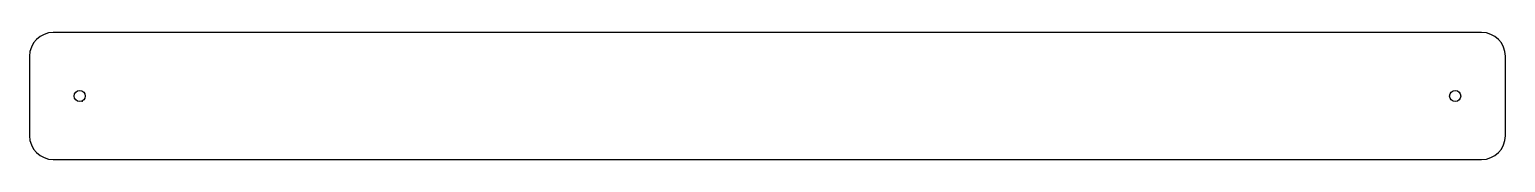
# Model space of a CAD drawing. Header units: centimetres. Extents: x -1 to 26.9, y -1.1 to 1.3.
import ezdxf

# ---------------------------------------------------------------- set-up
doc = ezdxf.new("R2010")
doc.units = ezdxf.units.CM
doc.header["$MEASUREMENT"] = 0
doc.layers.add('poppy_weight v1_Sketch1', color=7, linetype='Continuous')

msp = doc.modelspace()

# ---------------------------------------------------------------- linework, layer by layer
at = {"layer": 'poppy_weight v1_Sketch1'}
for p, q in [((26.455, 1.296), (-0.545, 1.296)), ((-0.995, 0.846), (-0.995, -0.654)), ((26.905, -0.654), (26.905, 0.846)), ((-0.545, -1.104), (26.455, -1.104))]:
    msp.add_line(p, q, dxfattribs=at)
for centre in [(-0.045, 0.096), (25.955, 0.096)]:
    msp.add_circle(centre, 0.105, dxfattribs=at)
for centre, start, end in [((-0.545, 0.846), 90, 180), ((26.455, 0.846), 0, 90), ((-0.545, -0.654), 180, 270), ((26.455, -0.654), 270, 0)]:
    msp.add_arc(centre, 0.45, start, end, dxfattribs=at)
msp.add_point((0, 0), dxfattribs=at)

doc.saveas('drawing.dxf')
